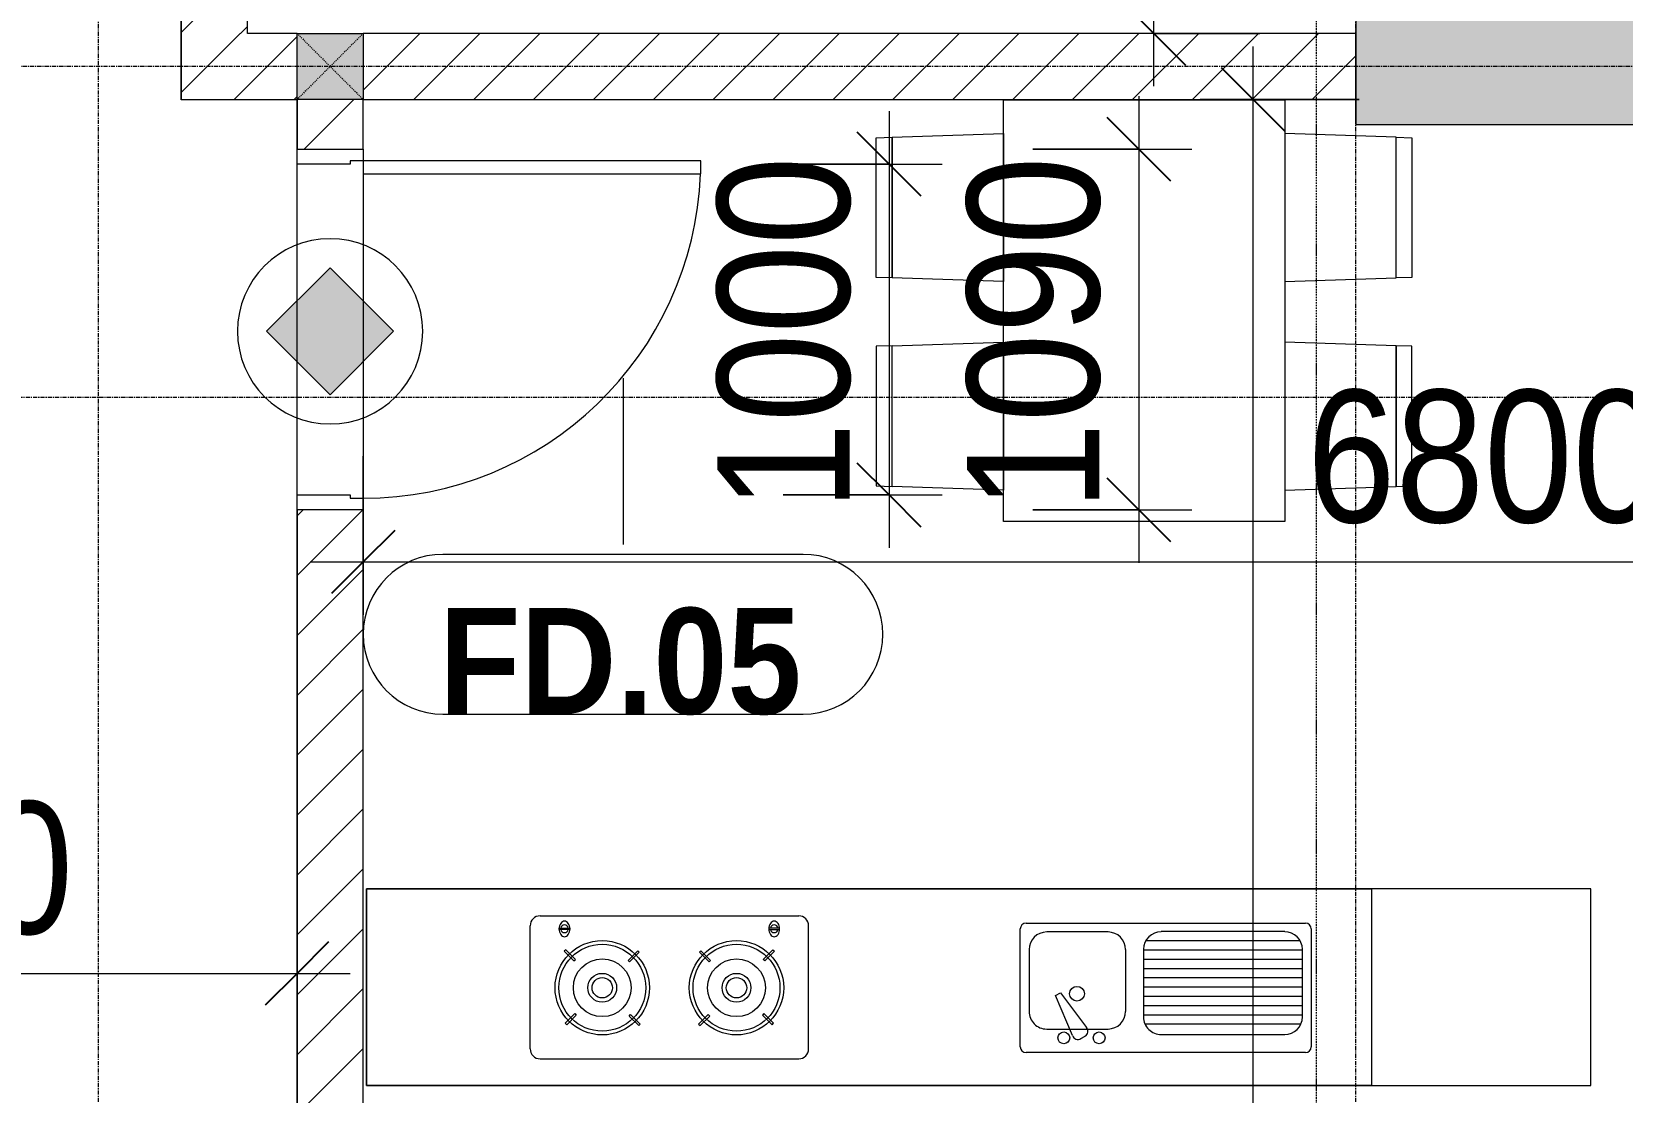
# Model space of a CAD drawing. Header units: millimetres. Extents: x 1591 to 239243, y -15958 to 82755.
# Drawn here: x 220050 to 224856, y 22437 to 25642 of the extents above; entities that cross this region are included whole.
import ezdxf

# ---------------------------------------------------------------- set-up
doc = ezdxf.new("R2010")
doc.units = ezdxf.units.MM
for name, pattern in [('Dash Dot 3_16_', [7.9375, 4.7625, -1.5875, 0, -1.5875]), ('Dash_2_', [6, 3, -3]), ('Grid Line', [22.225, 12.7, -3.175, 3.175, -3.175])]:
    doc.linetypes.add(name, pattern=pattern)
for name, color, linetype, lineweight in [('0-1', 250, 'Continuous', 5), ('A-ANNO-DIMS', 211, 'Continuous', 9), ('A-ANNO-DIMS-160', 211, 'Continuous', 9), ('A-ANNO-NOTE', 131, 'Continuous', 9), ('A-DETL-GENF-2', 10, 'Continuous', 9), ('A-DOOR-3', 10, 'Continuous', 9), ('A-DOOR-FRAM-1', 10, 'Continuous', 9), ('A-DOOR-IDEN', 31, 'Continuous', 9), ('A-FLOR', 192, 'Continuous', 9), ('A-FLOR-2', 9, 'Continuous', 9), ('A-WALL', 113, 'Continuous', 9), ('A-WALL-3', 113, 'Continuous', 18), ('A-WALL-PATT-2', 111, 'Continuous', 9), ('G-ANNO-SYMB-1', 111, 'Dash Dot 3_16_', 18), ('I-FURN', 30, 'Continuous', 9), ('I-FURN-1', 254, 'Continuous', 9), ('S-COLS', 52, 'Continuous', 9), ('S-COLS-1', 52, 'Continuous', 5), ('S-COLS-2', 250, 'Continuous', 18), ('S-COLS-6', 52, 'Continuous', 18), ('S-COLS-HDLN', 52, 'Dash_2_', 9), ('S-GRID-1', 1, 'Grid Line', 9)]:
    doc.layers.add(name, color=color, linetype=linetype, lineweight=lineweight)
doc.styles.add('Arial_B_4', font='arialbd_0.ttf', dxfattribs={"width": 0.9, "height": 320})
doc.styles.add('UTM Avo', font='UTM Avo.ttf', dxfattribs={"width": 0.9, "height": 400})
doc.dimstyles.new('1_Dim_chi_tiet_2_5', dxfattribs={"dimscale": 304.8, "dimtxt": 399.720379, "dimasz": 0.629921, "dimexe": 0.524934, "dimexo": 0.0625, "dimgap": 0.052493, "dimtad": 1, "dimdec": 0, "dimrnd": 5, "dimzin": 0, "dimdsep": 46, "dimtxsty": 'UTM Avo', "dimblk1": 'OBLIQUE', "dimblk2": 'OBLIQUE', "dimsah": 1, "dimcen": 0.09, "dimdle": 0.524934, "dimazin": 0, "dimtfac": 1, "dimtdec": 4, "dimtix": 1, "dimtmove": 0, "dimatfit": 3, "dimfxl": 1.049869, "dimfxlon": 1, "dimtvp": 1, "dimtolj": 1, "dimtzin": 0, "dimarcsym": 2})
pattern_1 = [(45, (101998.83, 0), (-90.50967, 90.50967), [])]

# ---------------------------------------------------------------- blocks, each defined once
blk = doc.blocks.new('NCV_TKTC_KET CAU_rvt-1-TKCS_MB TẦNG 5')
at = {"layer": 'S-COLS-1'}
blk.add_hatch(color=256, dxfattribs=at).paths.add_polyline_path([(123052.6, 25361.9), (123052.6, 25711.9), (122052.6, 25711.9), (122052.6, 25361.9), (123052.4, 25361.9)])
at = {"layer": 'S-COLS-2'}
for p, q in [((122052.6, 25711.9), (122052.6, 25361.9)), ((122052.6, 25361.9), (123052.6, 25361.9))]:
    blk.add_line(p, q, dxfattribs=at)
blk = doc.blocks.new('HE BEP A1 - HE BEP A 2-885810-TKCS_MB TẦNG 5')
at = {"layer": 'I-FURN'}
for p, q in [((662.4, 594.4), (0, 594.4)), ((0, 594.4), (0, 0)), ((662.4, 0), (662.4, 594.4)), ((662.4, 594.4), (3700, 594.4)), ((662.4, 0), (662.4, 594.4)), ((3700, 594.4), (3700, 0)), ((3700, 594.4), (3700, 0)), ((862.4, 494.4), (1706.9, 494.4)), ((2364, 483.2), (2364, 111.2)), ((3175.6, 513.2), (2394, 513.2)), ((3205.6, 483.2), (3205.6, 111.2)), ((844.9, 120.7), (844.9, 476.9)), ((1298.3, 440.1), (924.9, 440.1)), ((1541.1, 452.3), (1528.6, 445.1)), ((1566.6, 443.1), (1618.1, 322.3)), ((1724.4, 476.9), (1724.4, 120.7)), ((871.5, 386.8), (871.5, 182.3)), ((876.4, 408.9), (1346.8, 408.9)), ((1351.6, 182.3), (1351.6, 386.8)), ((1644.4, 423.2), (1459, 423.2)), ((1602.7, 313.4), (1523.8, 418.4)), ((2474.5, 410.3), (2470.1, 405.9)), ((2470.1, 405.9), (2499.2, 376.7)), ((2503.6, 381.1), (2474.5, 410.3)), ((2692.1, 413), (2663, 383.9)), ((2667.3, 379.5), (2696.5, 408.6)), ((2696.5, 408.6), (2692.1, 413)), ((2873.2, 408.6), (2877.5, 413)), ((2902.3, 379.5), (2873.2, 408.6)), ((2877.5, 413), (2906.7, 383.9)), ((3066, 381.1), (3095.1, 410.3)), ((3099.5, 405.9), (3070.4, 376.7)), ((3095.1, 410.3), (3099.5, 405.9)), ((871.5, 380.9), (1351.6, 380.9)), ((871.5, 352.9), (1351.6, 352.9)), ((1405.6, 369.9), (1405.6, 183.2)), ((1697.8, 183.2), (1697.8, 369.9)), ((2499.2, 376.7), (2503.6, 381.1)), ((2663, 383.9), (2667.3, 379.5)), ((2906.7, 383.9), (2902.3, 379.5)), ((3070.4, 376.7), (3066, 381.1)), ((871.5, 324.9), (1351.6, 324.9)), ((871.5, 296.9), (1351.6, 296.9)), ((1618.1, 322.3), (1602.7, 313.4)), ((871.5, 268.9), (1351.6, 268.9)), ((871.5, 240.9), (1351.6, 240.9)), ((871.5, 212.9), (1351.6, 212.9)), ((2467.4, 188.3), (2496.5, 217.4)), ((2500.9, 213), (2471.8, 183.9)), ((2496.5, 217.4), (2500.9, 213)), ((2660.2, 215.8), (2664.6, 220.2)), ((2689.3, 186.7), (2660.2, 215.8)), ((2664.6, 220.2), (2693.7, 191.1)), ((2905, 220.2), (2875.9, 191.1)), ((2880.3, 186.7), (2909.4, 215.8)), ((2909.4, 215.8), (2905, 220.2)), ((3073.1, 217.4), (3068.7, 213)), ((3068.7, 213), (3097.9, 183.9)), ((3102.3, 188.3), (3073.1, 217.4)), ((871.5, 184.9), (1351.6, 184.9)), ((877.9, 156.9), (1345.2, 156.9)), ((2471.8, 183.9), (2467.4, 188.3)), ((2693.7, 191.1), (2689.3, 186.7)), ((2875.9, 191.1), (2880.3, 186.7)), ((3097.9, 183.9), (3102.3, 188.3)), ((1706.9, 103.2), (862.4, 103.2)), ((924.9, 128.9), (1298.3, 128.9)), ((1459, 129.9), (1644.4, 129.9)), ((2451.6, 122.3), (2451.6, 118.3)), ((2484.1, 122.3), (2451.6, 122.3)), ((2451.6, 118.3), (2484.1, 118.3)), ((2484.1, 118.3), (2484.1, 122.3)), ((3085.5, 118.3), (3085.5, 122.3)), ((3085.5, 122.3), (3118, 122.3)), ((3118, 118.3), (3085.5, 118.3)), ((3118, 122.3), (3118, 118.3)), ((3175.6, 81.2), (2394, 81.2)), ((0, 0), (662.4, 0)), ((3700, 0), (662.4, 0))]:
    blk.add_line(p, q, dxfattribs=at)
for centre, radius in [((1485.9, 449.9), 17.8), ((1592.6, 449.9), 17.8), ((2581.9, 298.5), 142.6), ((2987.7, 298.5), 142.6), ((2581.9, 298.5), 131.3), ((2581.9, 298.5), 87.2), ((2987.7, 298.5), 131.3), ((2987.7, 298.5), 87.2), ((1552.8, 316.6), 22.2), ((2581.9, 298.5), 43.6), ((2987.7, 298.5), 43.6), ((2581.9, 298.5), 30.9), ((2987.7, 298.5), 30.9)]:
    blk.add_circle(centre, radius, dxfattribs=at)
for centre, radius, start, end in [((862.4, 476.9), 17.5, 90, 180), ((1706.9, 476.9), 17.5, 0, 90), ((2394, 483.2), 30, 90, 180), ((3175.6, 483.2), 30, 360, 90), ((924.9, 386.8), 53.3, 90, 180), ((1298.3, 386.8), 53.3, 360, 90), ((1537.5, 429.7), 17.8, 119.9521, 219.4618), ((1549.9, 436.9), 17.8, 20.5379, 119.9521), ((1459, 369.9), 53.3, 90, 180), ((1644.4, 369.9), 53.3, 360, 90), ((924.9, 182.3), 53.3, 180, 270), ((1298.3, 182.3), 53.3, 270, 360), ((1459, 183.2), 53.3, 180, 270), ((1644.4, 183.2), 53.3, 270, 360), ((862.4, 120.7), 17.5, 180, 270), ((1706.9, 120.7), 17.5, 270, 360), ((2394, 111.2), 30, 180, 270), ((2485.1, 120.7), 33.5, 163.9419, 180), ((2485.1, 120.7), 33.5, 180, 196.0581), ((2476.6, 123.1), 24.7, 145.204, 163.9419), ((2476.6, 118.2), 24.7, 196.0581, 214.796), ((2467.8, 120.3), 11.6, 9.9102, 170.0898), ((2467.8, 120.3), 11.6, 189.7177, 350.2823), ((2471.3, 126.9), 18.1, 120.7976, 145.204), ((2471.3, 114.5), 18.1, 214.796, 239.2024), ((2467.9, 132.6), 11.5, 90, 120.7976), ((2467.9, 108.8), 11.5, 239.2024, 270), ((2467.9, 132.6), 11.5, 59.2024, 90), ((2467.9, 108.8), 11.5, 270, 300.7976), ((2464.5, 126.9), 18.1, 34.796, 59.2024), ((2464.5, 114.5), 18.1, 300.7976, 325.204), ((2459.1, 123.1), 24.7, 16.0581, 34.796), ((2459.1, 118.2), 24.7, 325.204, 343.9419), ((2450.6, 120.7), 33.5, 0, 16.0581), ((2450.6, 120.7), 33.5, 343.9419, 0), ((3119, 120.7), 33.5, 163.9419, 180), ((3119, 120.7), 33.5, 180, 196.0581), ((3110.5, 123.1), 24.7, 145.204, 163.9419), ((3110.5, 118.2), 24.7, 196.0581, 214.796), ((3105.2, 126.9), 18.1, 120.7976, 145.204), ((3105.2, 114.5), 18.1, 214.796, 239.2024), ((3101.8, 120.3), 11.6, 9.9102, 170.0898), ((3101.8, 120.3), 11.6, 189.7177, 350.2823), ((3101.8, 132.6), 11.5, 90, 120.7976), ((3101.8, 108.8), 11.5, 239.2024, 270), ((3101.8, 132.6), 11.5, 59.2024, 90), ((3101.8, 108.8), 11.5, 270, 300.7976), ((3098.4, 126.9), 18.1, 34.796, 59.2024), ((3098.4, 114.5), 18.1, 300.7976, 325.204), ((3093, 123.1), 24.7, 16.0581, 34.796), ((3093, 118.2), 24.7, 325.204, 343.9419), ((3084.5, 120.7), 33.5, 0, 16.0581), ((3084.5, 120.7), 33.5, 343.9419, 0), ((3175.6, 111.2), 30, 270, 0)]:
    blk.add_arc(centre, radius, start, end, dxfattribs=at)
at = {"layer": 'I-FURN-1'}
for p, q in [((3700, 594.4), (0, 594.4)), ((0, 594.4), (0, 0)), ((3700, 0), (3700, 594.4)), ((0, 0), (3700, 0))]:
    blk.add_line(p, q, dxfattribs=at)
blk = doc.blocks.new('RES_BAN AN 1 - RES_BAN AN 1-885813-TKCS_MB TẦNG 5')
at = {"layer": 'I-FURN-1'}
for p, q in [((-425, 1275), (425, 1275)), ((-425, 0), (-425, 1275)), ((425, 1275), (425, 0)), ((-761.9, 1168.8), (-809.6, 1167.2)), ((-809.6, 1167.2), (-809.6, 745.3)), ((-425, 1180), (-761.9, 1168.8)), ((-761.9, 1168.8), (-761.9, 743.8)), ((-761.9, 743.8), (-761.9, 1168.8)), ((-425, 732.5), (-425, 1180)), ((425, 1180), (761.9, 1168.8)), ((425, 732.5), (425, 1180)), ((761.9, 1168.8), (761.9, 743.8)), ((761.9, 1168.8), (761.9, 743.8)), ((809.6, 1167.2), (761.9, 1168.8)), ((809.6, 745.3), (809.6, 1167.2)), ((-809.6, 745.3), (-761.9, 743.8)), ((-761.9, 743.8), (-425, 732.5)), ((761.9, 743.8), (425, 732.5)), ((761.9, 743.8), (809.6, 745.3)), ((-809.6, 536.9), (-761.9, 538.5)), ((-809.6, 115.1), (-809.6, 536.9)), ((-425, 549.7), (-761.9, 538.5)), ((-761.9, 538.5), (-761.9, 113.5)), ((-761.9, 538.5), (-761.9, 113.5)), ((-425, 102.3), (-425, 549.7)), ((425, 549.7), (761.9, 538.5)), ((425, 102.3), (425, 549.7)), ((761.9, 538.5), (761.9, 113.5)), ((761.9, 538.5), (809.6, 536.9)), ((761.9, 113.5), (761.9, 538.5)), ((809.6, 536.9), (809.6, 115.1)), ((-761.9, 113.5), (-809.6, 115.1)), ((-761.9, 113.5), (-425, 102.3)), ((761.9, 113.5), (425, 102.3)), ((809.6, 115.1), (761.9, 113.5)), ((425, 0), (-425, 0))]:
    blk.add_line(p, q, dxfattribs=at)
blk = doc.blocks.new('NCV_TKTC_TANG 5_rvt-1-TKCS_MB TẦNG 5')
at = {"layer": 'A-FLOR-2'}
for p, q in [((120987.6, 25436.9), (119052.6, 25436.9)), ((121837.6, 25436.9), (120987.6, 25436.9)), ((122052.4, 25436.9), (121837.6, 25436.9)), ((122052.4, 25361.9), (122052.4, 25436.9)), ((119052.6, 25252.4), (119052.6, 24232.4))]:
    blk.add_line(p, q, dxfattribs=at)
at = {"layer": 'I-FURN-1', "rotation": 180}
for name, p in [('RES_BAN AN 1 - RES_BAN AN 1-885813-TKCS_MB TẦNG 5', (121412.6, 25436.9)), ('HE BEP A1 - HE BEP A 2-885810-TKCS_MB TẦNG 5', (122762.6, 23051.3))]:
    blk.add_blockref(name, p, dxfattribs=at)
blk = doc.blocks.new('G1_SOF - BO TRU - 200x200-3055084-TKCS_MB TẦNG 5')
at = {"layer": 'S-COLS'}
blk.add_hatch(color=256, dxfattribs=at).paths.add_polyline_path([(8.4, 100), (-100, 100), (-100, -100), (100, -100), (100, 100)])
at = {"layer": 'S-COLS-6'}
for p, q in [((-100, 100), (100, 100)), ((-100, -100), (-100, 100)), ((100, 100), (100, -100)), ((100, -100), (-100, -100))]:
    blk.add_line(p, q, dxfattribs=at)
at = {"layer": 'S-COLS-HDLN'}
for p, q in [((100, -100), (-100, 100)), ((-100, -100), (100, 100))]:
    blk.add_line(p, q, dxfattribs=at)
blk = doc.blocks.new('FD_05 - FD_05-1000x2200mm-835433-TKCS_MB TẦNG 5')
at = {"layer": 'A-DETL-GENF-2'}
for p, q in [((510, -100), (470, -100)), ((470, -100), (470, -1120)), ((510, -1120), (510, -100)), ((470, -1120), (510, -1120))]:
    blk.add_line(p, q, dxfattribs=at)
blk.add_arc((510, -100), 1020, 180, 267.7525, dxfattribs=at)
at = {"layer": 'A-DOOR-FRAM-1'}
for p, q in [((-545, 100), (-500, 100)), ((-545, -100), (-545, 100)), ((-500, 100), (-500, -60)), ((500, 100), (545, 100)), ((500, -60), (500, 100)), ((545, 100), (545, -100)), ((-500, -60), (-510, -60)), ((-510, -60), (-510, -100)), ((510, -60), (500, -60)), ((510, -100), (510, -60)), ((-510, -100), (-545, -100)), ((545, -100), (510, -100))]:
    blk.add_line(p, q, dxfattribs=at)
blk = doc.blocks.new('DIMBLOCK21-TKCS_MB TẦNG 5')
at = {"layer": 'A-ANNO-DIMS-160'}
for p, q in [((218451.4, 23116.3), (218451.4, 22636.3)), ((218451.4, 22796.3), (218451.4, 23116.3)), ((220851.4, 23116.3), (220851.4, 22636.3)), ((220851.4, 22796.3), (220851.4, 23116.3)), ((218291.4, 22796.3), (221011.4, 22796.3))]:
    blk.add_line(p, q, dxfattribs=at)
at = {"layer": 'A-ANNO-DIMS-160', "lineweight": 25}
for p, q in [((218451.4, 22796.3), (218547.4, 22892.3)), ((220851.4, 22796.3), (220947.4, 22892.3)), ((218451.4, 22796.3), (218355.4, 22700.3)), ((220851.4, 22796.3), (220755.4, 22700.3))]:
    blk.add_line(p, q, dxfattribs=at)
at = {"layer": 'A-ANNO-DIMS-160', "color": 0, "insert": (219103.6, 23315.9), "char_height": 400, "width": 1314.636, "attachment_point": 1, "line_spacing_factor": 1.110334, "style": 'UTM Avo'}
blk.add_mtext('2400', dxfattribs=at)
blk = doc.blocks.new('_Oblique')
at = {"color": 0, "linetype": 'ByBlock', "lineweight": -2}
blk.add_line((-0.5, -0.5), (0.5, 0.5), dxfattribs=at)
blk = doc.blocks.new('DIMBLOCK67-TKCS_MB TẦNG 5')
at = {"layer": 'A-ANNO-DIMS-160'}
for p, q in [((223441, 25477.4), (223441, 33796.9)), ((223761, 33636.9), (223281, 33636.9)), ((223441, 33636.9), (223761, 33636.9)), ((223761, 25637.4), (223281, 25637.4)), ((223441, 25637.4), (223761, 25637.4))]:
    blk.add_line(p, q, dxfattribs=at)
at = {"layer": 'A-ANNO-DIMS-160', "lineweight": 25}
for p, q in [((223441, 33636.9), (223345, 33732.9)), ((223441, 33636.9), (223537, 33540.9)), ((223441, 25637.4), (223345, 25733.4)), ((223441, 25637.4), (223537, 25541.4))]:
    blk.add_line(p, q, dxfattribs=at)
at = {"layer": 'A-ANNO-DIMS-160', "color": 0, "insert": (222921.4, 29089.4), "char_height": 400, "width": 1314.636, "attachment_point": 1, "rotation": 90, "line_spacing_factor": 1.110334, "style": 'UTM Avo'}
blk.add_mtext('8000', dxfattribs=at)
blk = doc.blocks.new('DIMBLOCK69-TKCS_MB TẦNG 5')
at = {"layer": 'A-ANNO-DIMS-160'}
for p, q in [((223741, 17276.9), (223741, 25597.4)), ((224061, 25437.4), (223581, 25437.4)), ((223741, 25437.4), (224061, 25437.4)), ((224061, 17436.9), (223581, 17436.9)), ((223741, 17436.9), (224061, 17436.9))]:
    blk.add_line(p, q, dxfattribs=at)
at = {"layer": 'A-ANNO-DIMS-160', "lineweight": 25}
for p, q in [((223741, 25437.4), (223645, 25533.4)), ((223741, 25437.4), (223837, 25341.4)), ((223741, 17436.9), (223645, 17532.9)), ((223741, 17436.9), (223837, 17340.9))]:
    blk.add_line(p, q, dxfattribs=at)
at = {"layer": 'A-ANNO-DIMS-160', "color": 0, "insert": (223221.4, 20889.4), "char_height": 400, "width": 1314.636, "attachment_point": 1, "rotation": 90, "line_spacing_factor": 1.110334, "style": 'UTM Avo'}
blk.add_mtext('8000', dxfattribs=at)
blk = doc.blocks.new('DIMBLOCK70-TKCS_MB TẦNG 5')
at = {"layer": 'A-ANNO-DIMS-160'}
for p, q in [((221051.4, 24360), (221051.4, 23880)), ((221051.4, 24040), (221051.4, 24360)), ((227851.4, 24360), (227851.4, 23880)), ((227851.4, 24040), (227851.4, 24360)), ((220891.4, 24040), (228011.4, 24040))]:
    blk.add_line(p, q, dxfattribs=at)
at = {"layer": 'A-ANNO-DIMS-160', "lineweight": 25}
for p, q in [((221051.4, 24040), (221147.4, 24136)), ((227851.4, 24040), (227947.4, 24136)), ((221051.4, 24040), (220955.4, 23944)), ((227851.4, 24040), (227755.4, 23944))]:
    blk.add_line(p, q, dxfattribs=at)
at = {"layer": 'A-ANNO-DIMS-160', "color": 0, "insert": (223903.6, 24559.6), "char_height": 400, "width": 1314.636, "attachment_point": 1, "line_spacing_factor": 1.110334, "style": 'UTM Avo'}
blk.add_mtext('6800', dxfattribs=at)
blk = doc.blocks.new('STN_Door Tag - STN_Door Tag-1788670-TKCS_MB TẦNG 5')
at = {"layer": 'A-DOOR-IDEN'}
for p, q in [((-3.37, 1.495), (3.431, 1.495)), ((-3.37, -1.524), (3.431, -1.524))]:
    blk.add_line(p, q, dxfattribs=at)
for centre, start, end in [((-3.37, -0.015), 90, 270), ((3.431, -0.015), 270, 90)]:
    blk.add_arc(centre, 1.509, start, end, dxfattribs=at)
blk = doc.blocks.new('DIMBLOCK217-TKCS_MB TẦNG 5')
at = {"layer": 'A-ANNO-DIMS-160'}
for p, q in [((223395.4, 25447.4), (223395.4, 24037.4)), ((223075.4, 25287.4), (223555.4, 25287.4)), ((223395.4, 25287.4), (223075.4, 25287.4)), ((223075.4, 24197.4), (223555.4, 24197.4)), ((223395.4, 24197.4), (223075.4, 24197.4))]:
    blk.add_line(p, q, dxfattribs=at)
at = {"layer": 'A-ANNO-DIMS-160', "lineweight": 25}
for p, q in [((223395.4, 25287.4), (223299.4, 25383.4)), ((223395.4, 25287.4), (223491.4, 25191.4)), ((223395.4, 24197.4), (223299.4, 24293.4)), ((223395.4, 24197.4), (223491.4, 24101.4))]:
    blk.add_line(p, q, dxfattribs=at)
at = {"layer": 'A-ANNO-DIMS-160', "color": 0, "insert": (222875.8, 24194.6), "char_height": 400, "width": 1314.636, "attachment_point": 1, "rotation": 90, "line_spacing_factor": 1.110334, "style": 'UTM Avo'}
blk.add_mtext('1090', dxfattribs=at)
blk = doc.blocks.new('DIMBLOCK218-TKCS_MB TẦNG 5')
at = {"layer": 'A-ANNO-DIMS-160'}
for p, q in [((222640.7, 25402.4), (222640.7, 24082.4)), ((222320.7, 25242.4), (222800.7, 25242.4)), ((222640.7, 25242.4), (222320.7, 25242.4)), ((222320.7, 24242.4), (222800.7, 24242.4)), ((222640.7, 24242.4), (222320.7, 24242.4))]:
    blk.add_line(p, q, dxfattribs=at)
at = {"layer": 'A-ANNO-DIMS-160', "lineweight": 25}
for p, q in [((222640.7, 25242.4), (222544.7, 25338.4)), ((222640.7, 25242.4), (222736.7, 25146.4)), ((222640.7, 24242.4), (222544.7, 24338.4)), ((222640.7, 24242.4), (222736.7, 24146.4))]:
    blk.add_line(p, q, dxfattribs=at)
at = {"layer": 'A-ANNO-DIMS-160', "color": 0, "insert": (222121.1, 24194.6), "char_height": 400, "width": 1314.636, "attachment_point": 1, "rotation": 90, "line_spacing_factor": 1.110334, "style": 'UTM Avo'}
blk.add_mtext('1000', dxfattribs=at)
blk = doc.blocks.new('HDNDCT_GHI CHÚ CỬA CHỐNG CHÁY EI30 - HDNDCT_GHI CHÚ CỬA CHỐNG CHÁY EI30-2461928-TKCS_MB TẦNG 5')
at = {"layer": 'A-ANNO-NOTE'}
blk.add_hatch(color=256, dxfattribs=at).paths.add_polyline_path([(-1.2, 0), (0, 1.2), (1.2, 0), (0, -1.2)])
for p, q in [((0, 1.2), (-1.2, 0)), ((1.2, 0), (0, 1.2)), ((-1.2, 0), (0, -1.2)), ((0, -1.2), (1.2, 0))]:
    blk.add_line(p, q, dxfattribs=at)
for start, end in [(360, 180), (180, 360)]:
    blk.add_arc((0, 0), 1.75, start, end, dxfattribs=at)

msp = doc.modelspace()

# ---------------------------------------------------------------- hatches: boundary and pattern name
at = {"layer": 'A-WALL-PATT-2'}
h = msp.add_hatch(dxfattribs=at)
h.set_pattern_fill('FP_1', color=256, style=0, pattern_type=2)
h.set_pattern_definition(pattern_1)
h.paths.add_polyline_path([(220701.4, 25637.4), (220701.4, 28536.9), (220501.4, 28535.7), (220501.4, 25637.4)])
h = msp.add_hatch(dxfattribs=at)
h.set_pattern_fill('FP_1', color=256, style=0, pattern_type=2)
h.set_pattern_definition(pattern_1)
h.paths.add_polyline_path([(222595.2, 25437.4), (224051.4, 25437.4), (224051.4, 25637.4), (221051.4, 25636.9), (221051.4, 25437.4)])
h.paths.add_polyline_path([(220501.4, 25437.4), (220851.4, 25437.4), (220851.4, 25637.4), (220501.4, 25636.8)])
h = msp.add_hatch(dxfattribs=at)
h.set_pattern_fill('FP_1', color=256, style=0, pattern_type=2)
h.set_pattern_definition(pattern_1)
h.paths.add_polyline_path([(220851.4, 21486.9), (221051.4, 21486.9), (221051.4, 24197.4), (220851.4, 24197.4), (220851.4, 21487)])
h.paths.add_polyline_path([(221051.4, 25287.4), (221051.4, 25437.4), (220851.4, 25436.8), (220851.4, 25287.4), (221050.8, 25287.4)])

# ---------------------------------------------------------------- linework, layer by layer
at = {"layer": 'A-DOOR-IDEN'}
msp.add_line((221836.5, 24595.7), (221836.5, 24092.6), dxfattribs=at)
at = {"layer": 'A-FLOR'}
for p, q in [((220501.3, 25436.9), (220501.3, 29586.9)), ((220851.3, 25436.9), (220501.3, 25436.9)), ((220851.3, 21486.9), (220851.3, 25436.9))]:
    msp.add_line(p, q, dxfattribs=at)
at = {"layer": 'A-WALL'}
for p, q in [((220851.4, 24242.4), (220851.4, 25242.4)), ((221051.4, 25252.4), (221051.4, 24232.4))]:
    msp.add_line(p, q, dxfattribs=at)
at = {"layer": 'A-WALL-3'}
for p, q in [((220501.4, 29586.9), (220501.4, 25437.4)), ((220701.4, 25637.4), (220701.4, 28536.9)), ((220851.4, 25637.4), (220701.4, 25637.4)), ((224051.4, 25637.4), (221051.4, 25637.4)), ((224051.4, 25437.4), (224051.4, 25637.4)), ((220501.4, 25437.4), (220851.4, 25437.4)), ((220851.4, 25437.4), (220851.4, 25287.4)), ((221051.4, 25437.4), (224051.4, 25437.4)), ((221051.4, 25287.4), (221051.4, 25437.4)), ((220851.4, 24197.4), (220851.4, 21486.9)), ((221051.4, 20536.9), (221051.4, 24197.4))]:
    msp.add_line(p, q, dxfattribs=at)
at = {"layer": 'G-ANNO-SYMB-1'}
msp.add_line((223931.4, 82373.8), (223931.4, 13547.9), dxfattribs=at)
at = {"layer": 'S-GRID-1'}
for p, q in [((220251.4, 19118.3), (220251.4, 76659.6)), ((224051.4, 19118.3), (224051.4, 76659.6)), ((227946.4, 25536.9), (138442.9, 25536.9)), ((229978.4, 24536.9), (136410.9, 24536.9))]:
    msp.add_line(p, q, dxfattribs=at)

# ---------------------------------------------------------------- block references
at = {"layer": '0-1'}
for name in ['NCV_TKTC_KET CAU_rvt-1-TKCS_MB TẦNG 5', 'NCV_TKTC_TANG 5_rvt-1-TKCS_MB TẦNG 5']:
    msp.add_blockref(name, (101998.8, 0), dxfattribs=at)
at = {"layer": 'A-ANNO-NOTE', "xscale": 160, "yscale": 160, "zscale": 160}
msp.add_blockref('HDNDCT_GHI CHÚ CỬA CHỐNG CHÁY EI30 - HDNDCT_GHI CHÚ CỬA CHỐNG CHÁY EI30-2461928-TKCS_MB TẦNG 5', (220951.3, 24736.9), dxfattribs=at)
at = {"layer": 'A-DOOR-3', "rotation": 90.00000000000007}
msp.add_blockref('FD_05 - FD_05-1000x2200mm-835433-TKCS_MB TẦNG 5', (220951.4, 24742.4), dxfattribs=at)
at = {"layer": 'A-DOOR-IDEN', "xscale": 159.9999999999999, "yscale": 159.9999999999999, "zscale": 159.9999999999999}
msp.add_blockref('STN_Door Tag - STN_Door Tag-1788670-TKCS_MB TẦNG 5', (221831.6, 23823.7), dxfattribs=at)
at = {"layer": 'S-COLS', "rotation": 180}
msp.add_blockref('G1_SOF - BO TRU - 200x200-3055084-TKCS_MB TẦNG 5', (220951.4, 25537.4), dxfattribs=at)

# ---------------------------------------------------------------- texts
at = {"layer": 'A-DOOR-IDEN', "insert": (221828.3, 23738.4), "char_height": 320, "width": 1124.64, "attachment_point": 5, "line_spacing_factor": 0.936439, "style": 'Arial_B_4'}
msp.add_mtext('\\pt7.2,14.4,21.6,28.8,36,43.2,50.4,57.6,64.8,72,79.2,86.4,93.6,100.8,108,115.2,122.4,129.6,136.8,144,151.2,158.4,165.6,172.8,180,187.2,194.4,201.6,208.8,216,223.2,230.4;FD.05', dxfattribs=at)

# ---------------------------------------------------------------- dimensions: what is measured, and where the dimension line sits
at = {"layer": 'A-ANNO-DIMS'}
for base, p1, p2, override, picture, middle in [((223441.0378, 33636.936), (223761.0378, 25637.3629), (223761.0378, 33636.936), {"dimpost": '<>', "dimfxl": 7999.573178}, 'DIMBLOCK67-TKCS_MB TẦNG 5', (223218.0457, 29637.1494)), ((223741.0378, 25437.3629), (224061.0378, 17436.936), (224061.0378, 25437.3629), {"dimpost": '<>', "dimfxl": 8000.426822}, 'DIMBLOCK69-TKCS_MB TẦNG 5', (223518.0457, 21437.1494)), ((222640.7, 24242.4), (222320.7, 25242.4), (222320.7, 24242.4), {"dimpost": '<>', "dimfxl": 1000}, 'DIMBLOCK218-TKCS_MB TẦNG 5', (222417.7, 24742.4)), ((223395.4, 24197.4), (223075.4, 25287.4), (223075.4, 24197.4), {"dimpost": '<>', "dimfxl": 1090}, 'DIMBLOCK217-TKCS_MB TẦNG 5', (223172.4, 24742.4))]:
    dim = msp.add_linear_dim(base=base, p1=p1, p2=p2, angle=90, dimstyle='1_Dim_chi_tiet_2_5', override=override, dxfattribs=at)
    dim.commit()
    dim.dimension.update_dxf_attribs({"geometry": picture, "text_midpoint": middle})
for base, p1, p2, override, picture, middle in [((227851.4, 24040), (221051.4, 24360), (227851.4, 24360), {"dimpost": '<>', "dimfxl": 6800}, 'DIMBLOCK70-TKCS_MB TẦNG 5', (224451.4, 24263)), ((220851.4, 22796.3), (218451.4, 23116.3), (220851.4, 23116.3), {"dimpost": '<>', "dimfxl": 2400}, 'DIMBLOCK21-TKCS_MB TẦNG 5', (219651.4, 23019.2))]:
    dim = msp.add_linear_dim(base=base, p1=p1, p2=p2, dimstyle='1_Dim_chi_tiet_2_5', override=override, dxfattribs=at)
    dim.commit()
    dim.dimension.update_dxf_attribs({"geometry": picture, "text_midpoint": middle})

doc.saveas('drawing.dxf')
